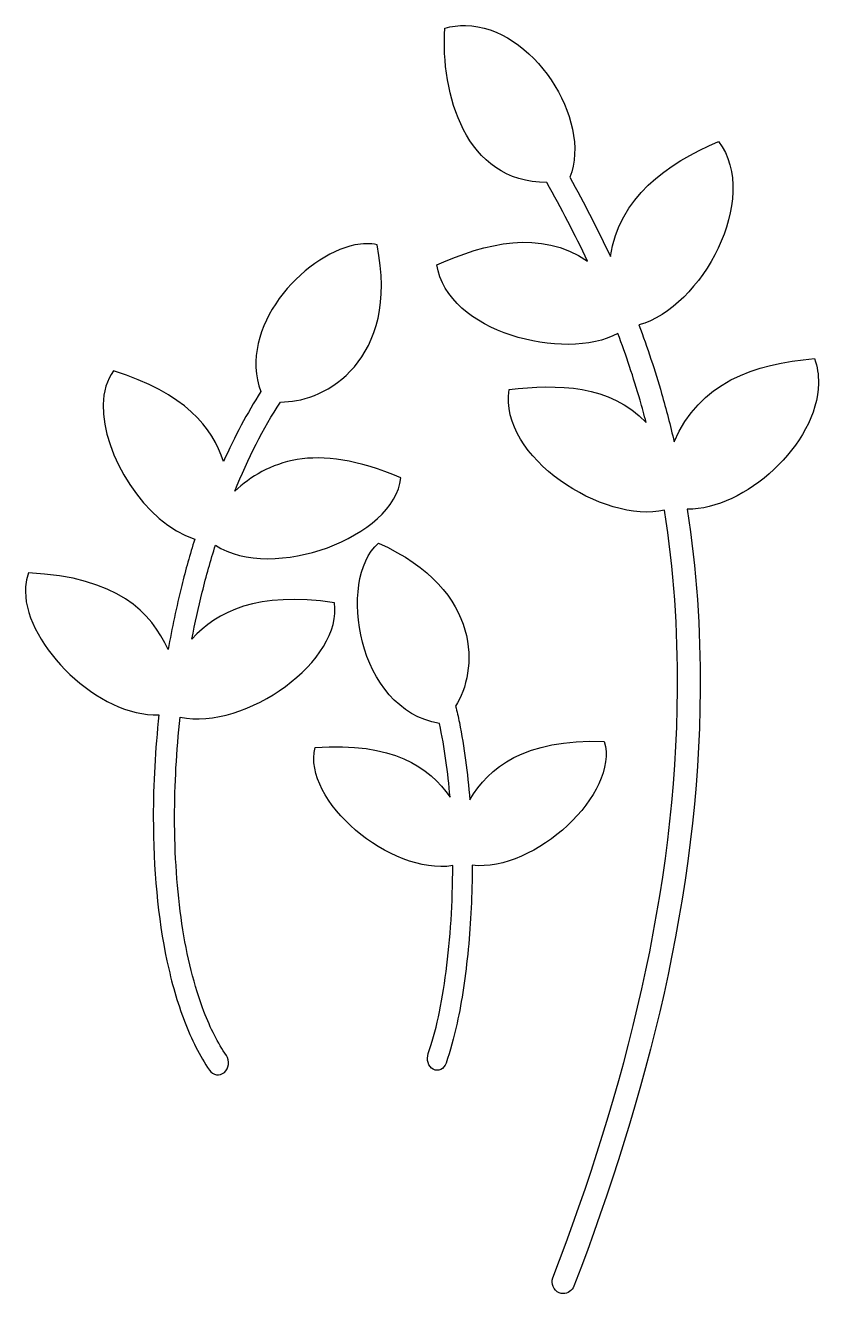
# Model space of a CAD drawing. Header units: centimetres. Extents: x -4.8 to 4.8, y -7.6 to 7.6.
import ezdxf

# ---------------------------------------------------------------- set-up
doc = ezdxf.new("R2010")
doc.units = ezdxf.units.CM
doc.header["$MEASUREMENT"] = 0
doc.layers.add('Layer 1', color=7, linetype='Continuous')

msp = doc.modelspace()

# ---------------------------------------------------------------- linework, layer by layer
at = {"layer": 'Layer 1'}
for points, knots in [([(4.76237, 3.31883), (4.76406, 3.4195), (4.74954, 3.51923), (4.71601, 3.61582), (4.71601, 3.61582), (3.98737, 3.55782), (3.32809, 3.3225), (3.02887, 2.6167), (3.02887, 2.6167), (2.98384, 2.81109), (2.93367, 3.00437), (2.87843, 3.19619), (2.87843, 3.19619), (2.79829, 3.47427), (2.70717, 3.74925), (2.60591, 4.02055), (2.60591, 4.02055), (3.35537, 4.22711), (4.07583, 5.54227), (3.56256, 6.22686), (3.56256, 6.22686), (2.93097, 5.95238), (2.37368, 5.55651), (2.26406, 4.84177), (2.26406, 4.84177), (2.11102, 5.16504), (1.94889, 5.4818), (1.77691, 5.79565), (1.77691, 5.79565), (2.04755, 6.49193), (1.32381, 7.60905), (0.52368, 7.61995), (0.52368, 7.61995), (0.44092, 7.62106), (0.35731, 7.61037), (0.27394, 7.58614), (0.27394, 7.58614), (0.22542, 6.80533), (0.51453, 5.73406), (1.50108, 5.73215), (1.50108, 5.73215), (1.67356, 5.42124), (1.83617, 5.10731), (1.98982, 4.78693), (1.98982, 4.78693), (1.41858, 5.17621), (0.76525, 5.00151), (0.17891, 4.74412), (0.17891, 4.74412), (0.29747, 3.93222), (1.71744, 3.57194), (2.354, 3.91873), (2.354, 3.91873), (2.45235, 3.65486), (2.54088, 3.38739), (2.6188, 3.11696), (2.6188, 3.11696), (2.64415, 3.02888), (2.6683, 2.93964), (2.69177, 2.84976), (2.69177, 2.84976), (2.25791, 3.304), (1.6323, 3.31389), (1.04577, 3.24304), (1.04577, 3.24304), (0.92216, 2.42667), (2.18578, 1.62868), (2.91352, 1.79455), (2.91352, 1.79455), (3.02843, 1.08012), (3.07335, 0.35741), (3.06989, -0.36199), (3.06989, -0.36199), (3.05827, -2.77621), (2.43645, -5.17894), (1.57333, -7.43033), (1.57333, -7.43033), (1.54587, -7.50201), (1.57931, -7.58273), (1.64882, -7.61056), (1.64882, -7.61056), (1.66419, -7.6167), (1.68004, -7.61977), (1.69568, -7.61998), (1.69568, -7.61998), (1.7509, -7.62075), (1.80382, -7.58656), (1.82533, -7.53044), (1.82533, -7.53044), (2.701, -5.24809), (3.32906, -2.81218), (3.341, -0.36441), (3.341, -0.36441), (3.34457, 0.35933), (3.30012, 1.08641), (3.18654, 1.80536), (3.18654, 1.80536), (3.87228, 1.79882), (4.74983, 2.58442), (4.76237, 3.31883)], [0, 0, 0, 0, 0.03846154, 0.03846154, 0.03846154, 0.03846154, 0.07692308, 0.07692308, 0.07692308, 0.07692308, 0.11538462, 0.11538462, 0.11538462, 0.11538462, 0.15384615, 0.15384615, 0.15384615, 0.15384615, 0.19230769, 0.19230769, 0.19230769, 0.19230769, 0.23076923, 0.23076923, 0.23076923, 0.23076923, 0.26923077, 0.26923077, 0.26923077, 0.26923077, 0.30769231, 0.30769231, 0.30769231, 0.30769231, 0.34615385, 0.34615385, 0.34615385, 0.34615385, 0.38461538, 0.38461538, 0.38461538, 0.38461538, 0.42307692, 0.42307692, 0.42307692, 0.42307692, 0.46153846, 0.46153846, 0.46153846, 0.46153846, 0.5, 0.5, 0.5, 0.5, 0.53846154, 0.53846154, 0.53846154, 0.53846154, 0.57692308, 0.57692308, 0.57692308, 0.57692308, 0.61538462, 0.61538462, 0.61538462, 0.61538462, 0.65384615, 0.65384615, 0.65384615, 0.65384615, 0.69230769, 0.69230769, 0.69230769, 0.69230769, 0.73076923, 0.73076923, 0.73076923, 0.73076923, 0.76923077, 0.76923077, 0.76923077, 0.76923077, 0.80769231, 0.80769231, 0.80769231, 0.80769231, 0.84615385, 0.84615385, 0.84615385, 0.84615385, 0.88461538, 0.88461538, 0.88461538, 0.88461538, 0.92307692, 0.92307692, 0.92307692, 0.92307692, 1, 1, 1, 1]), ([(-2.90401, -0.6917), (-2.94835, -1.09916), (-2.97084, -1.50445), (-2.97082, -1.89592), (-2.97082, -1.89592), (-2.97082, -2.34603), (-2.94132, -2.77778), (-2.88229, -3.17306), (-2.88229, -3.17306), (-2.82337, -3.56829), (-2.73481, -3.92702), (-2.61824, -4.23073), (-2.61824, -4.23073), (-2.54056, -4.43319), (-2.45055, -4.61115), (-2.34945, -4.75971), (-2.34945, -4.75971), (-2.30648, -4.82287), (-2.3172, -4.91322), (-2.37339, -4.96153), (-2.37339, -4.96153), (-2.42956, -5.00984), (-2.50992, -4.99778), (-2.55288, -4.9346), (-2.55288, -4.9346), (-2.66922, -4.76352), (-2.76886, -4.56511), (-2.85339, -4.34476), (-2.85339, -4.34476), (-2.93792, -4.12439), (-3.00735, -3.88206), (-3.0626, -3.62242), (-3.0626, -3.62242), (-3.17301, -3.10325), (-3.22685, -2.5149), (-3.22688, -1.89591), (-3.22688, -1.89591), (-3.22685, -1.49451), (-3.20405, -1.08023), (-3.15901, -0.6639), (-3.15901, -0.6639), (-3.87837, -0.69633), (-4.75816, 0.16923), (-4.7625, 0.81632), (-4.7625, 0.81632), (-4.76303, 0.89477), (-4.75067, 0.97004), (-4.72361, 1.04008), (-4.72361, 1.04008), (-3.65898, 0.9929), (-3.25036, 0.56468), (-3.04779, 0.11899), (-3.04779, 0.11899), (-3.00215, 0.37826), (-2.94815, 0.63577), (-2.8852, 0.88869), (-2.8852, 0.88869), (-2.83813, 1.07758), (-2.78601, 1.26374), (-2.72933, 1.44654), (-2.72933, 1.44654), (-3.32618, 1.64011), (-3.84129, 2.46243), (-3.82817, 3.06328), (-3.82817, 3.06328), (-3.82478, 3.21848), (-3.78613, 3.3589), (-3.70456, 3.46989), (-3.70456, 3.46989), (-2.84734, 3.20089), (-2.51311, 2.78959), (-2.38275, 2.3778), (-2.38275, 2.3778), (-2.24935, 2.67868), (-2.10007, 2.96123), (-1.93476, 3.21904), (-1.93476, 3.21904), (-2.22006, 3.97892), (-1.43504, 4.85464), (-0.80636, 4.98161), (-0.80636, 4.98161), (-0.71227, 5.00061), (-0.62171, 5.00286), (-0.53873, 4.98542), (-0.53873, 4.98542), (-0.25962, 3.58964), (-1.17587, 3.09799), (-1.64908, 3.09799), (-1.64908, 3.09799), (-1.64908, 3.09799), (-1.69887, 3.09373), (-1.69887, 3.09373), (-1.69887, 3.09373), (-1.90657, 2.77758), (-2.09029, 2.41595), (-2.24886, 2.02386), (-2.24886, 2.02386), (-1.86503, 2.36951), (-1.29795, 2.63613), (-0.25398, 2.18174), (-0.25398, 2.18174), (-0.32349, 1.47274), (-1.79526, 0.92542), (-2.48021, 1.37518), (-2.48021, 1.37518), (-2.53792, 1.19084), (-2.59094, 1.00254), (-2.63854, 0.81111), (-2.63854, 0.81111), (-2.68487, 0.62505), (-2.72614, 0.43617), (-2.76287, 0.24585), (-2.76287, 0.24585), (-2.4632, 0.57661), (-1.97587, 0.82158), (-1.05207, 0.68157), (-1.05207, 0.68157), (-0.93647, 0.00407), (-2.11997, -0.86286), (-2.90401, -0.6917)], [0, 0, 0, 0, 0.03225806, 0.03225806, 0.03225806, 0.03225806, 0.06451613, 0.06451613, 0.06451613, 0.06451613, 0.09677419, 0.09677419, 0.09677419, 0.09677419, 0.12903226, 0.12903226, 0.12903226, 0.12903226, 0.16129032, 0.16129032, 0.16129032, 0.16129032, 0.19354839, 0.19354839, 0.19354839, 0.19354839, 0.22580645, 0.22580645, 0.22580645, 0.22580645, 0.25806452, 0.25806452, 0.25806452, 0.25806452, 0.29032258, 0.29032258, 0.29032258, 0.29032258, 0.32258065, 0.32258065, 0.32258065, 0.32258065, 0.35483871, 0.35483871, 0.35483871, 0.35483871, 0.38709677, 0.38709677, 0.38709677, 0.38709677, 0.41935484, 0.41935484, 0.41935484, 0.41935484, 0.4516129, 0.4516129, 0.4516129, 0.4516129, 0.48387097, 0.48387097, 0.48387097, 0.48387097, 0.51612903, 0.51612903, 0.51612903, 0.51612903, 0.5483871, 0.5483871, 0.5483871, 0.5483871, 0.58064516, 0.58064516, 0.58064516, 0.58064516, 0.61290323, 0.61290323, 0.61290323, 0.61290323, 0.64516129, 0.64516129, 0.64516129, 0.64516129, 0.67741935, 0.67741935, 0.67741935, 0.67741935, 0.70967742, 0.70967742, 0.70967742, 0.70967742, 0.74193548, 0.74193548, 0.74193548, 0.74193548, 0.77419355, 0.77419355, 0.77419355, 0.77419355, 0.80645161, 0.80645161, 0.80645161, 0.80645161, 0.83870968, 0.83870968, 0.83870968, 0.83870968, 0.87096774, 0.87096774, 0.87096774, 0.87096774, 0.90322581, 0.90322581, 0.90322581, 0.90322581, 0.93548387, 0.93548387, 0.93548387, 0.93548387, 1, 1, 1, 1]), ([(2.18935, -0.98465), (1.22336, -0.95388), (0.8028, -1.29871), (0.57396, -1.68506), (0.57396, -1.68506), (0.5493, -1.36444), (0.50845, -1.05109), (0.44897, -0.75844), (0.44897, -0.75844), (0.43519, -0.69068), (0.42037, -0.62406), (0.40452, -0.55868), (0.40452, -0.55868), (0.66455, -0.15683), (0.75295, 0.82475), (-0.5234, 1.39982), (-0.5234, 1.39982), (-1.02198, 0.95299), (-0.77968, -0.60234), (0.21053, -0.76995), (0.21053, -0.76995), (0.24112, -0.91224), (0.26715, -1.06123), (0.28864, -1.21495), (0.28864, -1.21495), (0.30859, -1.35761), (0.32457, -1.50435), (0.33706, -1.65331), (0.33706, -1.65331), (0.08732, -1.29263), (-0.35033, -0.98899), (-1.28298, -1.05842), (-1.28298, -1.05842), (-1.44247, -1.69046), (-0.37935, -2.59708), (0.37008, -2.47735), (0.37008, -2.47735), (0.36963, -2.921), (0.34106, -3.35865), (0.29002, -3.7483), (0.29002, -3.7483), (0.2643, -3.94475), (0.23292, -4.12898), (0.19681, -4.29535), (0.19681, -4.29535), (0.16072, -4.46175), (0.11987, -4.61028), (0.0759, -4.73477), (0.0759, -4.73477), (0.05016, -4.80766), (0.07717, -4.89251), (0.13617, -4.92426), (0.13617, -4.92426), (0.19517, -4.95604), (0.26388, -4.9227), (0.2896, -4.84983), (0.2896, -4.84983), (0.33942, -4.70857), (0.38345, -4.54725), (0.42194, -4.36988), (0.42194, -4.36988), (0.47965, -4.10384), (0.52481, -3.80169), (0.55577, -3.479), (0.55577, -3.479), (0.58649, -3.15838), (0.60305, -2.81759), (0.60326, -2.47284), (0.60326, -2.47284), (1.35684, -2.55738), (2.37601, -1.60838), (2.18935, -0.98465)], [0, 0, 0, 0, 0.05263158, 0.05263158, 0.05263158, 0.05263158, 0.10526316, 0.10526316, 0.10526316, 0.10526316, 0.15789474, 0.15789474, 0.15789474, 0.15789474, 0.21052632, 0.21052632, 0.21052632, 0.21052632, 0.26315789, 0.26315789, 0.26315789, 0.26315789, 0.31578947, 0.31578947, 0.31578947, 0.31578947, 0.36842105, 0.36842105, 0.36842105, 0.36842105, 0.42105263, 0.42105263, 0.42105263, 0.42105263, 0.47368421, 0.47368421, 0.47368421, 0.47368421, 0.52631579, 0.52631579, 0.52631579, 0.52631579, 0.57894737, 0.57894737, 0.57894737, 0.57894737, 0.63157895, 0.63157895, 0.63157895, 0.63157895, 0.68421053, 0.68421053, 0.68421053, 0.68421053, 0.73684211, 0.73684211, 0.73684211, 0.73684211, 0.78947368, 0.78947368, 0.78947368, 0.78947368, 0.84210526, 0.84210526, 0.84210526, 0.84210526, 0.89473684, 0.89473684, 0.89473684, 0.89473684, 1, 1, 1, 1])]:
    msp.add_open_spline(points, degree=3, knots=knots, dxfattribs=at)

doc.saveas('drawing.dxf')
